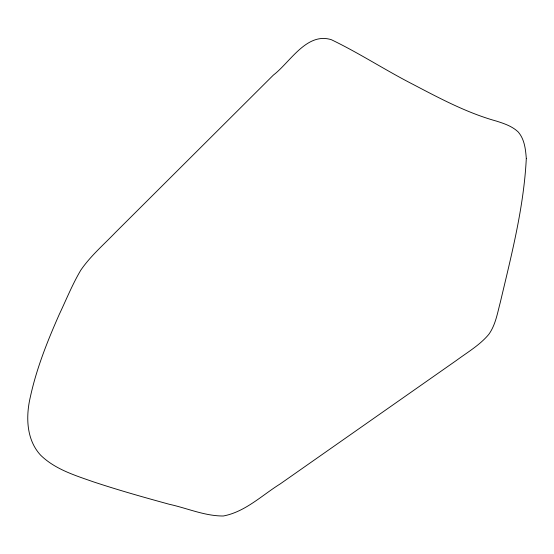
<?xml version="1.0" encoding="UTF-8"?>
<svg xmlns="http://www.w3.org/2000/svg" width="554" height="554" viewBox="0 0 554 554"><rect width="100%" height="100%" fill="white"/><g stroke="black" fill="none" stroke-linecap="round" stroke-linejoin="round"><path stroke-width="0.83" d="M526.3 158.416C523.862 207.272 511.508 254.888 500.317 302.297C497.402 313.245 495.546 324.956 488.801 334.36C479.806 345.128 467.472 352.275 456.309 360.516L280.276 483.871C261.924 495.304 245.221 511.882 223.324 515.996C204.731 516.072 187.259 508.198 169.316 504.285C143.68 497.263 118.078 490.041 92.85 481.655C74.485 475.207 54.901 469.155 40.657 455.215C26.239 439.654 25.713 416.407 30.373 396.83C36.585 368.278 47.499 341.035 59.278 314.381C66.314 299.541 72.456 284.195 80.87 270.054C90.572 255.934 103.716 244.667 115.516 232.382L273.42 75.046C290.061 62.394 306.597 31.862 331.403 39.722C359.352 53.163 385.418 70.247 413.042 84.374C439.924 98.446 466.974 112.898 496.356 121.077C504.126 123.549 512.131 126.187 518.163 131.928C524.534 139.22 525.552 149.158 526.3 158.416"/></g></svg>
